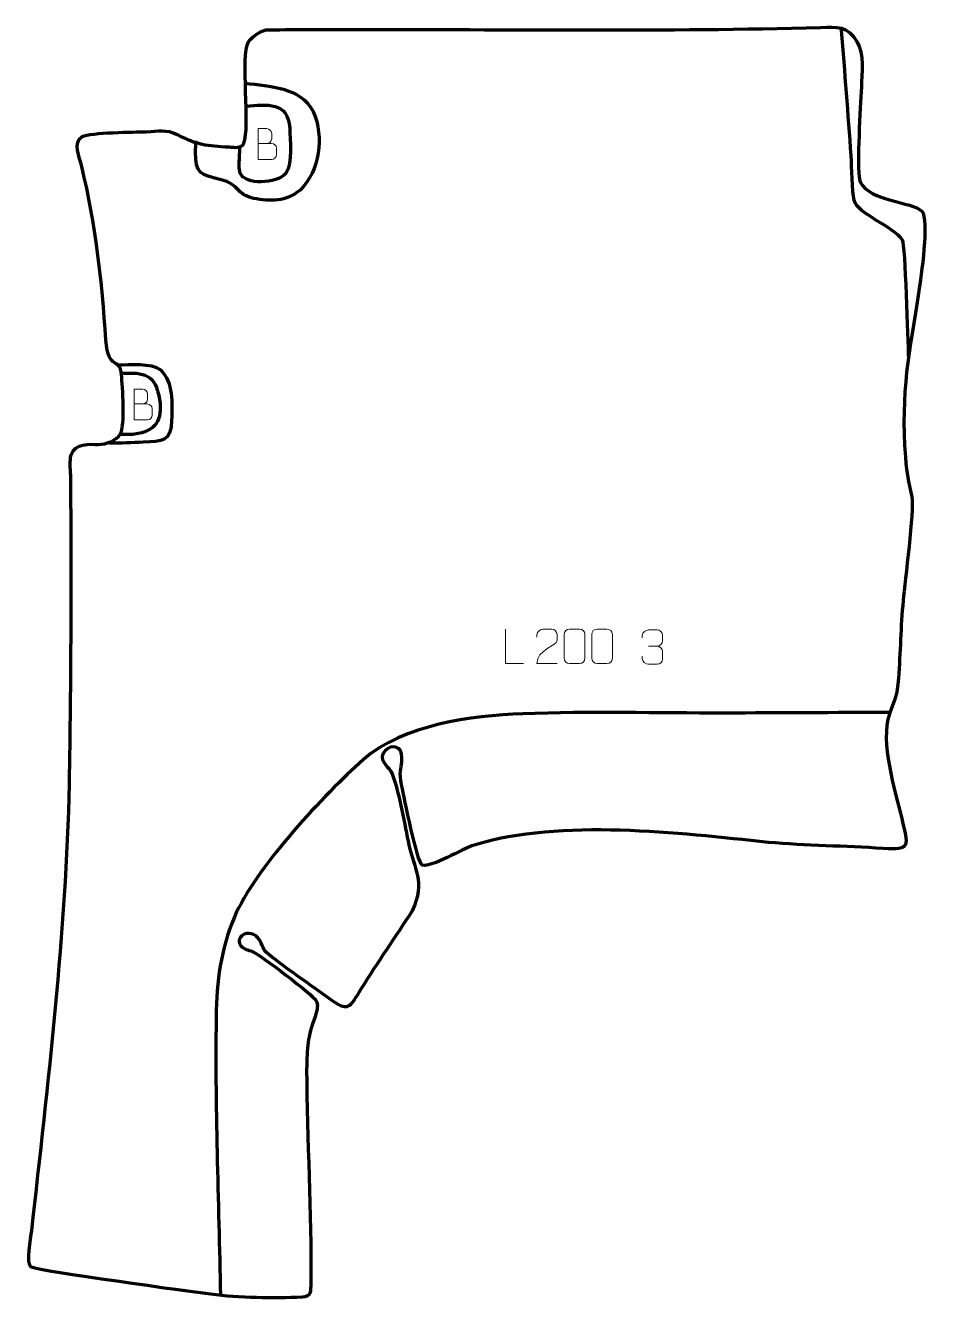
# Model space of a CAD drawing. Header units: millimetres. Extents: x -622 to 34, y -84 to 841.
import ezdxf

# ---------------------------------------------------------------- set-up
doc = ezdxf.new("R2010")
doc.units = ezdxf.units.MM
doc.header["$MEASUREMENT"] = 0
doc.layers.add('layer 2', color=7, linetype='Continuous')
doc.layers.add('layer 3', color=7, linetype='Continuous')

msp = doc.modelspace()

# ---------------------------------------------------------------- linework, layer by layer
at = {"layer": 'layer 2', "color": 140, "lineweight": 158}
for points, knots in [([(18.7467, 600.8967), (18.3444, 611.4526), (16.4695, 681.7035), (14.3389, 685.2229), (14.3389, 685.2229), (6.9456, 695.9515), (-18.0926, 703.6882), (-20.8141, 714.3314), (-20.8141, 714.3314), (-22.4108, 720.5754), (-22.4834, 738.5997), (-23.0188, 746.4631), (-23.0188, 746.4631), (-25.0875, 776.8517), (-27.5165, 807.2154), (-29.9013, 837.5805), (-29.9013, 837.5805), (-29.9013, 837.5805), (-30.0186, 839.0739), (-30.0186, 839.0739)], [0, 0, 0, 0, 0.16666667, 0.16666667, 0.16666667, 0.16666667, 0.33333333, 0.33333333, 0.33333333, 0.33333333, 0.5, 0.5, 0.5, 0.5, 0.66666667, 0.66666667, 0.66666667, 0.66666667, 1, 1, 1, 1]), ([(-462.8021, 799.2578), (-445.0078, 796.7382), (-423.1986, 796.828), (-413.5115, 778.6204), (-413.5115, 778.6204), (-405.4376, 760.1839), (-408.5917, 735.7187), (-423.1073, 721.4083), (-423.1073, 721.4083), (-433.5196, 713.0332), (-444.2932, 713.1932), (-456.9305, 715.5363), (-456.9305, 715.5363), (-469.9059, 718.4714), (-465.8148, 725.326), (-481.2817, 729.276), (-481.2817, 729.276), (-494.9846, 732.7755), (-499.1767, 733.3214), (-498.9465, 749.3226), (-498.9465, 749.3226), (-498.9087, 751.9516), (-498.7415, 754.6294), (-498.6305, 757.2623)], [0, 0, 0, 0, 0.14285714, 0.14285714, 0.14285714, 0.14285714, 0.28571429, 0.28571429, 0.28571429, 0.28571429, 0.42857143, 0.42857143, 0.42857143, 0.42857143, 0.57142857, 0.57142857, 0.57142857, 0.57142857, 0.71428571, 0.71428571, 0.71428571, 0.71428571, 1, 1, 1, 1]), ([(-462.2821, 782.5313), (-447.2271, 783.7559), (-431.8021, 786.0526), (-430.5878, 766.428), (-430.5878, 766.428), (-430.0971, 758.4993), (-428.6329, 740.6174), (-433.0634, 734.1631), (-433.0634, 734.1631), (-433.0634, 734.1631), (-433.7374, 733.2871), (-433.7374, 733.2871), (-433.7374, 733.2871), (-440.0028, 726.5004), (-463.065, 724.6699), (-466.5598, 733.9476), (-466.5598, 733.9476), (-467.643, 736.8235), (-467.1878, 741.7364), (-467.0619, 744.8413), (-467.0619, 744.8413), (-466.9783, 747.7897), (-466.8388, 750.7312), (-466.7639, 753.6819)], [0, 0, 0, 0, 0.14285714, 0.14285714, 0.14285714, 0.14285714, 0.28571429, 0.28571429, 0.28571429, 0.28571429, 0.42857143, 0.42857143, 0.42857143, 0.42857143, 0.57142857, 0.57142857, 0.57142857, 0.57142857, 0.71428571, 0.71428571, 0.71428571, 0.71428571, 1, 1, 1, 1]), ([(-555.4472, 594.5785), (-546.8149, 594.6145), (-531.2441, 596.374), (-524.3092, 590.9147), (-524.3092, 590.9147), (-514.7303, 581.6453), (-516.1566, 566.7462), (-516.303, 554.5205), (-516.303, 554.5205), (-516.7307, 538.4789), (-523.2826, 539.0573), (-536.8673, 538.3471), (-536.8673, 538.3471), (-545.0159, 537.921), (-553.1722, 537.8779), (-561.3078, 537.4787)], [0, 0, 0, 0, 0.2, 0.2, 0.2, 0.2, 0.4, 0.4, 0.4, 0.4, 0.6, 0.6, 0.6, 0.6, 1, 1, 1, 1]), ([(-552.8313, 588.5493), (-536.024, 589.1331), (-528.1838, 588.1972), (-525.0535, 569.3145), (-525.0535, 569.3145), (-522.6407, 554.7597), (-528.3142, 546.0184), (-543.2051, 544.2174), (-543.2051, 544.2174), (-546.6855, 543.908), (-550.1621, 544.0256), (-553.6467, 544.1524)], [0, 0, 0, 0, 0.25, 0.25, 0.25, 0.25, 0.5, 0.5, 0.5, 0.5, 1, 1, 1, 1]), ([(5.22, 342.1047), (-34.8189, 341.946), (-74.8578, 341.7873), (-114.8967, 341.6285), (-114.8967, 341.6285), (-163.3462, 341.4895), (-213.075, 342.9971), (-261.3506, 341.1058), (-261.3506, 341.1058), (-299.1802, 339.6237), (-347.4575, 333.3294), (-377.1195, 307.8494), (-377.1195, 307.8494), (-406.2788, 281.7076), (-452.5486, 232.1029), (-469.1431, 197.1795), (-469.1431, 197.1795), (-479.3967, 174.7941), (-483.4166, 150.6085), (-483.9142, 126.1334), (-483.9142, 126.1334), (-485.0591, 56.9465), (-482.186, -12.2481), (-480.862, -81.4146)], [0, 0, 0, 0, 0.14285714, 0.14285714, 0.14285714, 0.14285714, 0.28571429, 0.28571429, 0.28571429, 0.28571429, 0.42857143, 0.42857143, 0.42857143, 0.42857143, 0.57142857, 0.57142857, 0.57142857, 0.57142857, 0.71428571, 0.71428571, 0.71428571, 0.71428571, 1, 1, 1, 1])]:
    msp.add_open_spline(points, degree=3, knots=knots, dxfattribs=at)
at = {"layer": 'layer 3', "color": 242, "lineweight": 158}
msp.add_open_spline([(-401.9931, 134.2757), (-387.8282, 123.9165), (-387.3646, 127.4212), (-378.8734, 141.1704), (-378.8734, 141.1704), (-366.8291, 160.4844), (-353.8514, 178.9355), (-341.6744, 198.0187), (-341.6744, 198.0187), (-331.7204, 219.9275), (-340.2923, 227.2422), (-344.7065, 248.5013), (-344.7065, 248.5013), (-347.7247, 263.9149), (-351.1848, 285.357), (-357.1439, 299.5294), (-357.1439, 299.5294), (-359.7886, 303.4123), (-367.0294, 308.0602), (-361.3113, 314.2316), (-361.3113, 314.2316), (-356.8161, 319.0833), (-348.8554, 318.2063), (-349.0988, 309.0093), (-349.0988, 309.0093), (-349.3753, 298.5595), (-351.7262, 300.4753), (-349.149, 288.4847), (-349.149, 288.4847), (-347.6287, 281.2041), (-338.1309, 232.8144), (-334.3102, 231.1845), (-334.3102, 231.1845), (-327.3408, 229.3439), (-305.5721, 242.9215), (-296.5685, 245.7743), (-296.5685, 245.7743), (-233.1491, 264.8803), (-148.6112, 254.5754), (-83.1151, 247.7173), (-83.1151, 247.7173), (-55.4257, 245.2345), (-27.5744, 245.1519), (0.199, 243.2264), (0.199, 243.2264), (21.0118, 241.7835), (18.0275, 245.3459), (13.7849, 264.9425), (13.7849, 264.9425), (8.8901, 286.0101), (-2.3726, 320.5007), (4.8625, 341.0943), (4.8625, 341.0943), (9.099, 353.1528), (10.1463, 353.1028), (11.2903, 366.9498), (11.2903, 366.9498), (12.85, 385.8282), (12.869, 404.2978), (14.7407, 423.4158), (14.7407, 423.4158), (16.1307, 437.3577), (22.7212, 488.6452), (21.0234, 498.7439), (21.0234, 498.7439), (18.3514, 511.1546), (17.472, 514.0894), (16.408, 527.6063), (16.408, 527.6063), (12.6784, 574.9883), (19.2738, 604.3591), (26.1822, 648.0637), (26.1822, 648.0637), (27.6, 657.4146), (33.9026, 700.6064), (28.244, 706.1895), (28.244, 706.1895), (21.1522, 713.1864), (-9.5122, 713.6722), (-16.2828, 727.1549), (-16.2828, 727.1549), (-16.2828, 727.1549), (-16.6717, 728.2344), (-16.6717, 728.2344), (-16.6717, 728.2344), (-19.179, 740.5878), (-16.1623, 781.354), (-15.563, 796.2057), (-15.563, 796.2057), (-15.155, 806.3135), (-13.5251, 820.6015), (-18.761, 829.4052), (-18.761, 829.4052), (-25.7434, 841.1455), (-33.0458, 840.032), (-45.1946, 839.7011), (-45.1946, 839.7011), (-157.6202, 836.6391), (-271.8304, 838.5046), (-384.5166, 838.1448), (-384.5166, 838.1448), (-404.8, 838.0801), (-425.0932, 838.1317), (-445.3672, 838.0717), (-445.3672, 838.0717), (-451.3257, 838.0542), (-456.9408, 833.9083), (-460.4764, 829.3244), (-460.4764, 829.3244), (-466.5113, 819.1047), (-458.9958, 767.0825), (-463.8843, 755.5685), (-463.8843, 755.5685), (-465.6176, 751.4858), (-470.5237, 752.7408), (-474.6222, 752.9102), (-474.6222, 752.9102), (-490.5802, 753.6999), (-497.9061, 754.533), (-512.3091, 761.8689), (-512.3091, 761.8689), (-520.5886, 766.0858), (-525.6347, 764.1911), (-534.713, 763.9501), (-534.713, 763.9501), (-543.4507, 763.7181), (-574.8701, 763.516), (-581.3283, 760.4282), (-581.3283, 760.4282), (-588.1365, 756.4043), (-583.0844, 745.1234), (-581.5045, 738.7366), (-581.5045, 738.7366), (-571.4381, 696.1896), (-566.7503, 656.175), (-564.1437, 612.634), (-564.1437, 612.634), (-562.1393, 589.1068), (-554.0995, 601.4112), (-552.6739, 587.2664), (-552.6739, 587.2664), (-551.9071, 579.1422), (-549.8848, 550.0428), (-553.6467, 544.1524), (-553.6467, 544.1524), (-556.5653, 539.5823), (-563.9905, 536.826), (-569.3802, 536.8205), (-569.3802, 536.8205), (-576.2488, 536.8135), (-586.3969, 538.0391), (-589.2257, 529.1394), (-589.2257, 529.1394), (-590.5021, 525.1238), (-589.6853, 518.8108), (-589.5513, 514.4935), (-589.5513, 514.4935), (-588.8831, 440.0418), (-589.2341, 364.7611), (-590.4509, 290.3132), (-590.4509, 290.3132), (-592.7598, 182.1436), (-605.9284, 72.9896), (-617.8757, -34.5317), (-617.8757, -34.5317), (-618.4608, -39.1054), (-622.4059, -58.7007), (-617.9775, -60.935), (-617.9775, -60.935), (-612.1926, -63.8538), (-502.356, -78.6902), (-487.8659, -80.5966), (-487.8659, -80.5966), (-467.1304, -83.3247), (-442.4277, -83.6711), (-421.5077, -82.6378), (-421.5077, -82.6378), (-414.8347, -82.2918), (-415.3895, -78.6096), (-415.2975, -72.2725), (-415.2975, -72.2725), (-414.5598, -21.3913), (-418.1795, 31.4218), (-418.287, 82.8431), (-418.287, 82.8431), (-418.0762, 98.4753), (-417.6004, 106.1919), (-412.2138, 121.0844), (-412.2138, 121.0844), (-410.1851, 126.6933), (-410.0529, 130.0314), (-411.32, 132.5977), (-411.32, 132.5977), (-413.5242, 137.0617), (-452.5291, 166.1838), (-457.1428, 168.1673), (-457.1428, 168.1673), (-458.9898, 168.9614), (-463.1505, 169.8829), (-465.2696, 171.7214), (-465.2696, 171.7214), (-467.5222, 173.6757), (-468.3403, 177.1772), (-465.3121, 179.8624), (-465.3121, 179.8624), (-461.4481, 183.289), (-455.2142, 181.3964), (-452.5928, 176.8149), (-452.5928, 176.8149), (-448.558, 169.7635), (-451.1073, 170.331), (-443.1654, 164.1793), (-443.1654, 164.1793), (-429.988, 153.9719), (-415.5343, 144.1609), (-401.9931, 134.2757)], degree=3, knots=[0, 0, 0, 0, 0.01818182, 0.01818182, 0.01818182, 0.01818182, 0.03636364, 0.03636364, 0.03636364, 0.03636364, 0.05454545, 0.05454545, 0.05454545, 0.05454545, 0.07272727, 0.07272727, 0.07272727, 0.07272727, 0.09090909, 0.09090909, 0.09090909, 0.09090909, 0.10909091, 0.10909091, 0.10909091, 0.10909091, 0.12727273, 0.12727273, 0.12727273, 0.12727273, 0.14545455, 0.14545455, 0.14545455, 0.14545455, 0.16363636, 0.16363636, 0.16363636, 0.16363636, 0.18181818, 0.18181818, 0.18181818, 0.18181818, 0.2, 0.2, 0.2, 0.2, 0.21818182, 0.21818182, 0.21818182, 0.21818182, 0.23636364, 0.23636364, 0.23636364, 0.23636364, 0.25454545, 0.25454545, 0.25454545, 0.25454545, 0.27272727, 0.27272727, 0.27272727, 0.27272727, 0.29090909, 0.29090909, 0.29090909, 0.29090909, 0.30909091, 0.30909091, 0.30909091, 0.30909091, 0.32727273, 0.32727273, 0.32727273, 0.32727273, 0.34545455, 0.34545455, 0.34545455, 0.34545455, 0.36363636, 0.36363636, 0.36363636, 0.36363636, 0.38181818, 0.38181818, 0.38181818, 0.38181818, 0.4, 0.4, 0.4, 0.4, 0.41818182, 0.41818182, 0.41818182, 0.41818182, 0.43636364, 0.43636364, 0.43636364, 0.43636364, 0.45454545, 0.45454545, 0.45454545, 0.45454545, 0.47272727, 0.47272727, 0.47272727, 0.47272727, 0.49090909, 0.49090909, 0.49090909, 0.49090909, 0.50909091, 0.50909091, 0.50909091, 0.50909091, 0.52727273, 0.52727273, 0.52727273, 0.52727273, 0.54545455, 0.54545455, 0.54545455, 0.54545455, 0.56363636, 0.56363636, 0.56363636, 0.56363636, 0.58181818, 0.58181818, 0.58181818, 0.58181818, 0.6, 0.6, 0.6, 0.6, 0.61818182, 0.61818182, 0.61818182, 0.61818182, 0.63636364, 0.63636364, 0.63636364, 0.63636364, 0.65454545, 0.65454545, 0.65454545, 0.65454545, 0.67272727, 0.67272727, 0.67272727, 0.67272727, 0.69090909, 0.69090909, 0.69090909, 0.69090909, 0.70909091, 0.70909091, 0.70909091, 0.70909091, 0.72727273, 0.72727273, 0.72727273, 0.72727273, 0.74545455, 0.74545455, 0.74545455, 0.74545455, 0.76363636, 0.76363636, 0.76363636, 0.76363636, 0.78181818, 0.78181818, 0.78181818, 0.78181818, 0.8, 0.8, 0.8, 0.8, 0.81818182, 0.81818182, 0.81818182, 0.81818182, 0.83636364, 0.83636364, 0.83636364, 0.83636364, 0.85454545, 0.85454545, 0.85454545, 0.85454545, 0.87272727, 0.87272727, 0.87272727, 0.87272727, 0.89090909, 0.89090909, 0.89090909, 0.89090909, 0.90909091, 0.90909091, 0.90909091, 0.90909091, 0.92727273, 0.92727273, 0.92727273, 0.92727273, 0.94545455, 0.94545455, 0.94545455, 0.94545455, 0.96363636, 0.96363636, 0.96363636, 0.96363636, 1, 1, 1, 1], dxfattribs=at)
at = {"layer": 'layer 3', "color": 250, "lineweight": 9}
for points, knots in [([(-453.501, 755.446), (-450.242, 755.4464), (-446.9826, 755.4464), (-443.7229, 755.446), (-443.7229, 755.446), (-441.9536, 755.4305), (-440.2307, 753.8755), (-440.2307, 752.0397), (-440.2307, 752.0397), (-440.231, 751.0289), (-440.231, 748.2976), (-440.2307, 747.2865), (-440.2307, 747.2865), (-440.2148, 745.6224), (-441.5961, 743.8186), (-443.6755, 743.8338), (-443.6755, 743.8338), (-446.9355, 743.8341), (-450.1952, 743.8341), (-453.4545, 743.8338), (-453.4545, 743.8338), (-453.4545, 751.2842), (-453.4545, 758.7343), (-453.4545, 766.1841), (-453.4545, 766.1841), (-451.3284, 766.1841), (-449.202, 766.1841), (-447.0755, 766.1841), (-447.0755, 766.1841), (-445.57, 766.1999), (-443.692, 764.4887), (-443.6761, 762.731), (-443.6761, 762.731), (-443.6765, 760.8804), (-443.6765, 760.7497), (-443.6761, 758.8988), (-443.6761, 758.8988), (-443.6607, 757.0482), (-445.3216, 755.4305), (-447.122, 755.446)], [0, 0, 0, 0, 0.09090909, 0.09090909, 0.09090909, 0.09090909, 0.18181818, 0.18181818, 0.18181818, 0.18181818, 0.27272727, 0.27272727, 0.27272727, 0.27272727, 0.36363636, 0.36363636, 0.36363636, 0.36363636, 0.45454545, 0.45454545, 0.45454545, 0.45454545, 0.54545455, 0.54545455, 0.54545455, 0.54545455, 0.63636364, 0.63636364, 0.63636364, 0.63636364, 0.72727273, 0.72727273, 0.72727273, 0.72727273, 0.81818182, 0.81818182, 0.81818182, 0.81818182, 1, 1, 1, 1]), ([(-543.6154, 566.1774), (-540.3564, 566.1778), (-537.097, 566.1778), (-533.8373, 566.1774), (-533.8373, 566.1774), (-532.068, 566.1619), (-530.3451, 564.6069), (-530.3451, 562.7711), (-530.3451, 562.7711), (-530.3454, 561.7603), (-530.3454, 559.029), (-530.3451, 558.0179), (-530.3451, 558.0179), (-530.3292, 556.3538), (-531.7105, 554.55), (-533.7899, 554.5652), (-533.7899, 554.5652), (-537.0499, 554.5655), (-540.3096, 554.5655), (-543.5689, 554.5652), (-543.5689, 554.5652), (-543.5689, 562.0156), (-543.5689, 569.4657), (-543.5689, 576.9155), (-543.5689, 576.9155), (-541.4428, 576.9155), (-539.3164, 576.9155), (-537.1899, 576.9155), (-537.1899, 576.9155), (-535.6844, 576.9313), (-533.8064, 575.2201), (-533.7905, 573.4624), (-533.7905, 573.4624), (-533.7909, 571.6118), (-533.7909, 571.4811), (-533.7905, 569.6302), (-533.7905, 569.6302), (-533.7751, 567.7796), (-535.436, 566.1619), (-537.2364, 566.1774)], [0, 0, 0, 0, 0.09090909, 0.09090909, 0.09090909, 0.09090909, 0.18181818, 0.18181818, 0.18181818, 0.18181818, 0.27272727, 0.27272727, 0.27272727, 0.27272727, 0.36363636, 0.36363636, 0.36363636, 0.36363636, 0.45454545, 0.45454545, 0.45454545, 0.45454545, 0.54545455, 0.54545455, 0.54545455, 0.54545455, 0.63636364, 0.63636364, 0.63636364, 0.63636364, 0.72727273, 0.72727273, 0.72727273, 0.72727273, 0.81818182, 0.81818182, 0.81818182, 0.81818182, 1, 1, 1, 1]), ([(-260.8565, 377.651), (-260.8565, 377.651), (-273.8056, 377.651), (-273.8056, 377.651), (-273.8056, 377.651), (-273.8056, 377.651), (-273.8056, 402.6046), (-273.8056, 402.6046)], [0, 0, 0, 0, 0.33333333, 0.33333333, 0.33333333, 0.33333333, 1, 1, 1, 1]), ([(-236.4342, 377.6407), (-241.3486, 377.641), (-246.263, 377.641), (-251.1771, 377.6407), (-251.1771, 377.6407), (-251.1771, 387.573), (-236.5261, 390.2142), (-236.4342, 394.5245), (-236.4342, 394.5245), (-236.4345, 395.9486), (-236.4345, 397.3723), (-236.4342, 398.7956), (-236.4342, 398.7956), (-236.4511, 400.8727), (-238.5739, 402.5975), (-240.2449, 402.6148), (-240.2449, 402.6148), (-242.3181, 402.6144), (-244.391, 402.6144), (-246.4634, 402.6148), (-246.4634, 402.6148), (-248.2855, 402.6313), (-251.1102, 400.8392), (-251.1771, 398.7456), (-251.1771, 398.7456), (-251.1771, 398.7456), (-251.1771, 396.6908), (-251.1771, 396.6908)], [0, 0, 0, 0, 0.125, 0.125, 0.125, 0.125, 0.25, 0.25, 0.25, 0.25, 0.375, 0.375, 0.375, 0.375, 0.5, 0.5, 0.5, 0.5, 0.625, 0.625, 0.625, 0.625, 0.75, 0.75, 0.75, 0.75, 1, 1, 1, 1]), ([(-227.3863, 402.6271), (-225.0202, 402.6271), (-222.6537, 402.6271), (-220.2872, 402.6271), (-220.2872, 402.6271), (-218.3067, 402.6627), (-216.2807, 401.1684), (-216.2536, 398.7263), (-216.2536, 398.7263), (-216.254, 392.9689), (-216.254, 387.2111), (-216.2536, 381.4529), (-216.2536, 381.4529), (-216.3957, 379.1253), (-218.1021, 377.643), (-220.2872, 377.6322), (-220.2872, 377.6322), (-222.6596, 377.6326), (-225.032, 377.6326), (-227.404, 377.6322), (-227.404, 377.6322), (-229.3625, 377.5266), (-231.3689, 379.4145), (-231.3575, 381.4355), (-231.3575, 381.4355), (-231.3571, 387.2161), (-231.3571, 392.9964), (-231.3575, 398.7762), (-231.3575, 398.7762), (-231.3532, 400.9182), (-229.5761, 402.6407), (-227.3863, 402.6271)], [0, 0, 0, 0, 0.11111111, 0.11111111, 0.11111111, 0.11111111, 0.22222222, 0.22222222, 0.22222222, 0.22222222, 0.33333333, 0.33333333, 0.33333333, 0.33333333, 0.44444444, 0.44444444, 0.44444444, 0.44444444, 0.55555556, 0.55555556, 0.55555556, 0.55555556, 0.66666667, 0.66666667, 0.66666667, 0.66666667, 0.77777778, 0.77777778, 0.77777778, 0.77777778, 1, 1, 1, 1]), ([(-207.3863, 402.6271), (-205.0202, 402.6271), (-202.6537, 402.6271), (-200.2872, 402.6271), (-200.2872, 402.6271), (-198.3067, 402.6627), (-196.2807, 401.1684), (-196.2536, 398.7263), (-196.2536, 398.7263), (-196.254, 392.9689), (-196.254, 387.2111), (-196.2536, 381.4529), (-196.2536, 381.4529), (-196.3957, 379.1253), (-198.1021, 377.643), (-200.2872, 377.6322), (-200.2872, 377.6322), (-202.6596, 377.6326), (-205.032, 377.6326), (-207.404, 377.6322), (-207.404, 377.6322), (-209.3625, 377.5266), (-211.3689, 379.4145), (-211.3575, 381.4355), (-211.3575, 381.4355), (-211.3571, 387.2161), (-211.3571, 392.9964), (-211.3575, 398.7762), (-211.3575, 398.7762), (-211.3532, 400.9182), (-209.5761, 402.6407), (-207.3863, 402.6271)], [0, 0, 0, 0, 0.11111111, 0.11111111, 0.11111111, 0.11111111, 0.22222222, 0.22222222, 0.22222222, 0.22222222, 0.33333333, 0.33333333, 0.33333333, 0.33333333, 0.44444444, 0.44444444, 0.44444444, 0.44444444, 0.55555556, 0.55555556, 0.55555556, 0.55555556, 0.66666667, 0.66666667, 0.66666667, 0.66666667, 0.77777778, 0.77777778, 0.77777778, 0.77777778, 1, 1, 1, 1]), ([(-174.7117, 396.373), (-174.7117, 396.373), (-174.7117, 398.2302), (-174.7117, 398.2302), (-174.7117, 398.2302), (-174.726, 399.9721), (-172.0615, 402.0902), (-170.0024, 402.0675), (-170.0024, 402.0675), (-167.9383, 402.0675), (-165.8743, 402.0675), (-163.8106, 402.0675), (-163.8106, 402.0675), (-161.6161, 402.0763), (-160.0178, 400.2295), (-159.9734, 398.3174), (-159.9734, 398.3174), (-159.9738, 396.8823), (-159.9738, 395.4472), (-159.9734, 394.0117), (-159.9734, 394.0117), (-160.022, 392.3582), (-161.6246, 390.1282), (-163.8229, 390.1382), (-163.8229, 390.1382), (-161.6192, 390.127), (-160.0112, 388.3238), (-159.9572, 386.2643), (-159.9572, 386.2643), (-159.9576, 384.4796), (-159.9576, 382.6949), (-159.9572, 380.9098), (-159.9572, 380.9098), (-159.9471, 378.8484), (-162.002, 377.0853), (-163.8229, 377.0934), (-163.8229, 377.0934), (-165.8882, 377.0937), (-167.9534, 377.0937), (-170.019, 377.0934), (-170.019, 377.0934), (-172.1876, 377.1049), (-174.7186, 379.5051), (-174.7372, 380.9669), (-174.7372, 380.9669), (-174.7372, 380.9669), (-174.7372, 382.8755), (-174.7372, 382.8755)], [0, 0, 0, 0, 0.07692308, 0.07692308, 0.07692308, 0.07692308, 0.15384615, 0.15384615, 0.15384615, 0.15384615, 0.23076923, 0.23076923, 0.23076923, 0.23076923, 0.30769231, 0.30769231, 0.30769231, 0.30769231, 0.38461538, 0.38461538, 0.38461538, 0.38461538, 0.46153846, 0.46153846, 0.46153846, 0.46153846, 0.53846154, 0.53846154, 0.53846154, 0.53846154, 0.61538462, 0.61538462, 0.61538462, 0.61538462, 0.69230769, 0.69230769, 0.69230769, 0.69230769, 0.76923077, 0.76923077, 0.76923077, 0.76923077, 0.84615385, 0.84615385, 0.84615385, 0.84615385, 1, 1, 1, 1])]:
    msp.add_open_spline(points, degree=3, knots=knots, dxfattribs=at)
msp.add_open_spline([(-170.002, 390.1278), (-170.002, 390.1278), (-163.8056, 390.1278), (-163.8056, 390.1278)], degree=3, dxfattribs=at)

doc.saveas('drawing.dxf')
